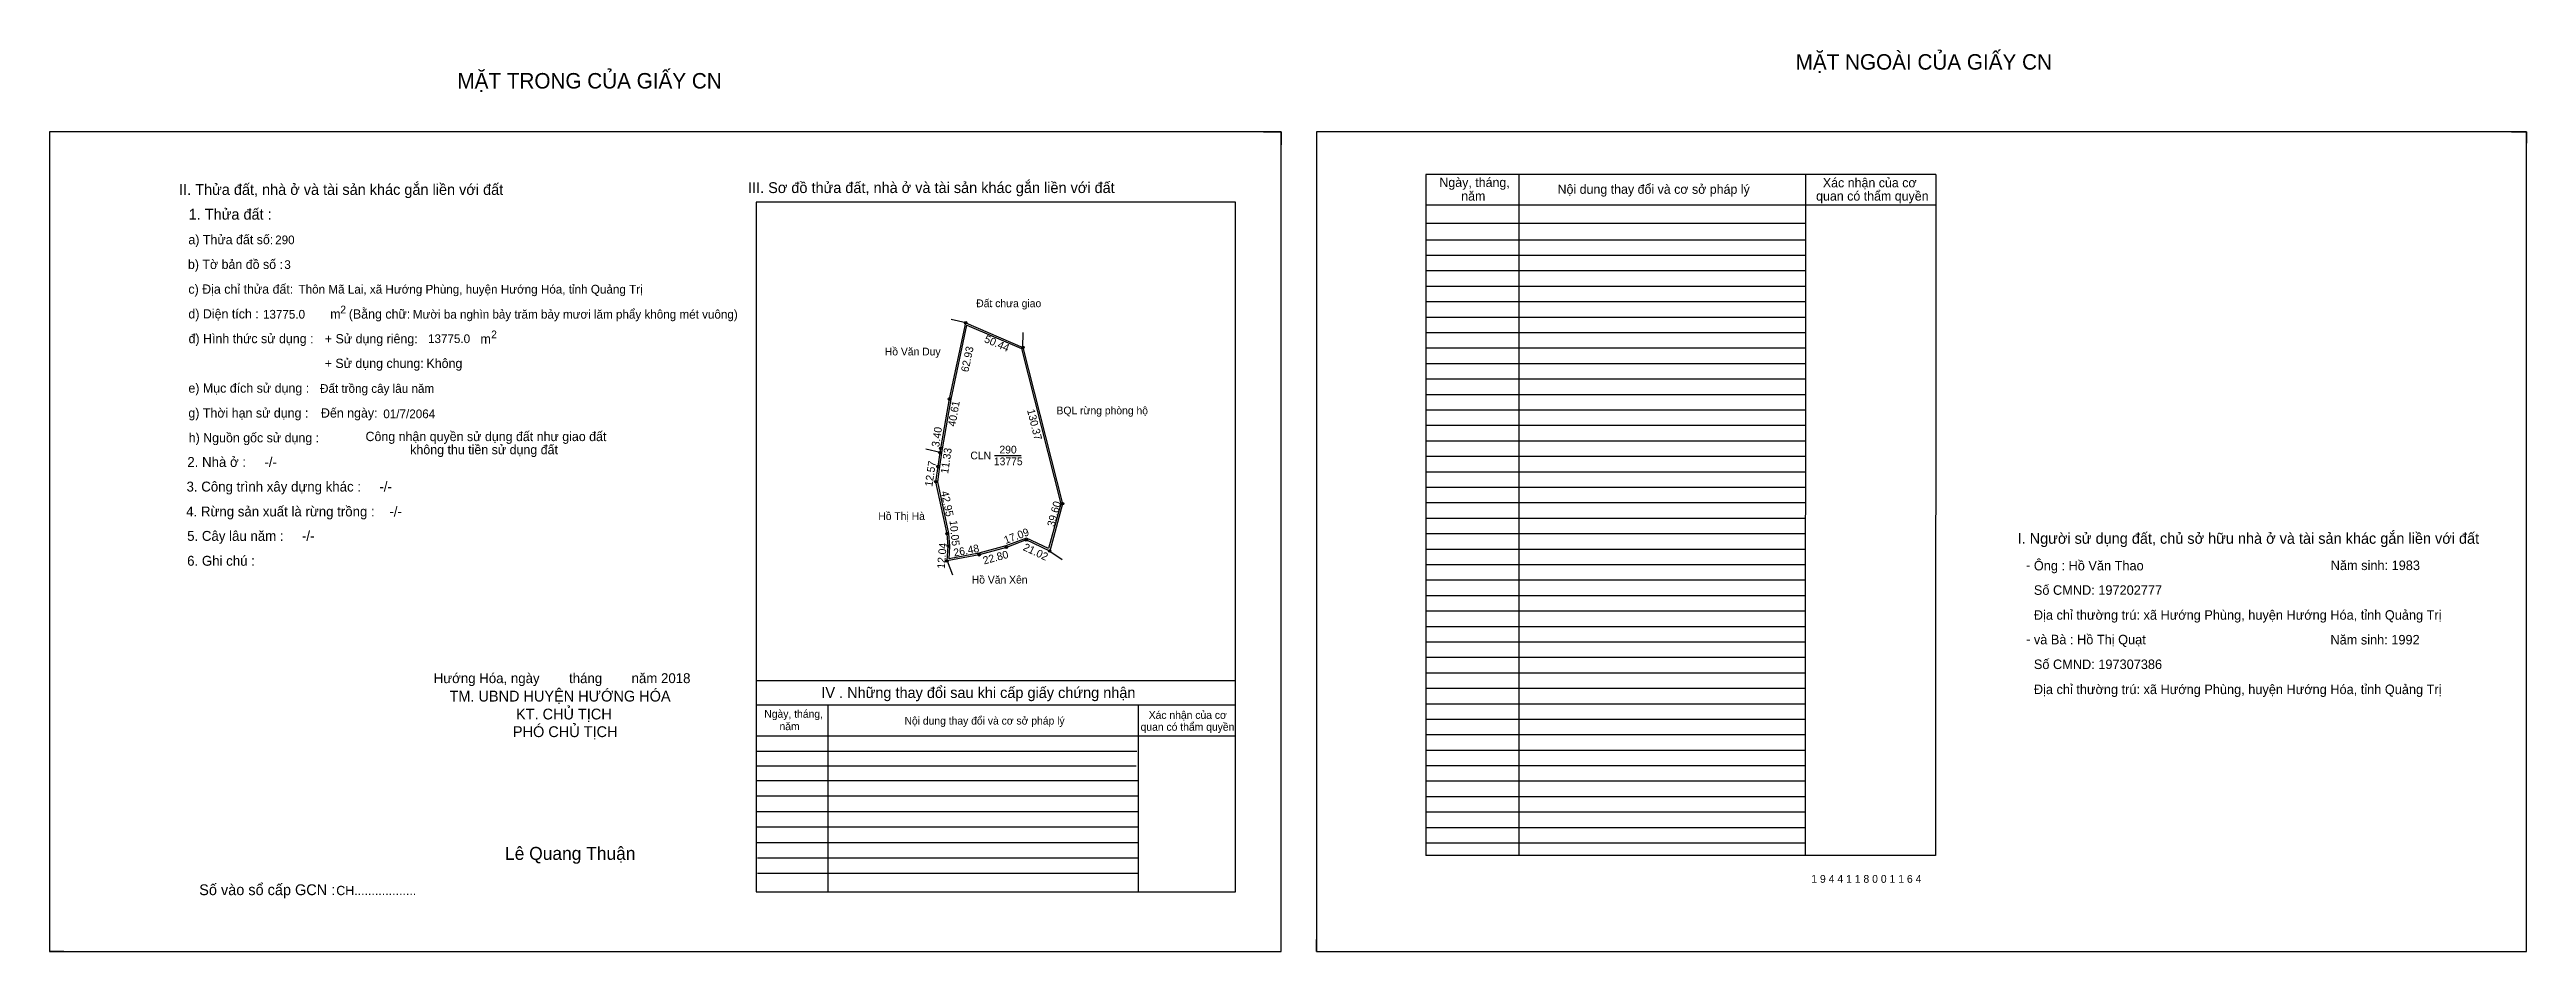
# Model space of a CAD drawing. Extents: x 531334 to 534845, y 1846956 to 1847604.
# Drawn here: x 533244 to 534845, y 1847021 to 1847604 of the extents above.
import ezdxf

# ---------------------------------------------------------------- set-up
doc = ezdxf.new("R2010")
doc.units = 0
for name, color, linetype in [('Default', 7, 'Continuous'), ('Level 10', 7, 'Continuous'), ('Level 11', 7, 'Continuous'), ('Level 13', 7, 'Continuous'), ('Level 27', 7, 'Continuous'), ('Level 36', 7, 'Continuous'), ('Level 49', 7, 'Continuous'), ('Level 55', 7, 'Continuous'), ('Level 6', 7, 'Continuous'), ('Level 60', 7, 'Continuous'), ('Level 7', 7, 'Continuous'), ('Level 8', 7, 'Continuous'), ('Level 9', 7, 'Continuous')]:
    doc.layers.add(name, color=color, linetype=linetype)

msp = doc.modelspace()

# ---------------------------------------------------------------- linework, layer by layer
at = {"layer": 'Level 10'}
for p, q in [((534028.4, 1847550.9), (534039.8, 1847550.9)), ((534039.8, 1847550.9), (534039.8, 1847542.5)), ((534835.2, 1847550.9), (534844.8, 1847550.9)), ((534844.8, 1847550.9), (534844.8, 1847543.5)), ((533243.6, 1847028.7), (533243.6, 1847020.9)), ((533252.8, 1847020.9), (533243.6, 1847020.9)), ((534062.6, 1847020.9), (534062.6, 1847028.7)), ((534062.6, 1847020.9), (534069.6, 1847020.9))]:
    msp.add_line(p, q, dxfattribs=at)
for points in [[(533243.6, 1847020.9), (534039.8, 1847020.9), (534039.8, 1847550.9), (533243.6, 1847550.9)], [(534062.6, 1847020.9), (534844.8, 1847020.9), (534844.8, 1847550.9), (534062.6, 1847550.9)], [(533898.5, 1847310.4), (533890.2, 1847279.8), (533875, 1847287), (533862.2, 1847282.2), (533844.6, 1847277.4), (533823.8, 1847273.4), (533824.6, 1847283), (533823.8, 1847291), (533816.6, 1847324.6), (533818.1, 1847334.5), (533819.4, 1847343.5), (533819.8, 1847346.2), (533825.4, 1847378.2), (533835.9, 1847427.4), (533872.9, 1847411.5)], [(533897.3, 1847310.4), (533889.5, 1847281.4), (533875.1, 1847288.2), (533861.9, 1847283.2), (533844.4, 1847278.5), (533825.1, 1847274.8), (533825.7, 1847283), (533824.9, 1847291.1), (533817.8, 1847324.6), (533819.2, 1847334.4), (533820.5, 1847343.3), (533820.9, 1847346), (533826.5, 1847378), (533836.7, 1847425.9), (533872, 1847410.7)]]:
    msp.add_lwpolyline(points, close=True, dxfattribs=at)
at = {"layer": 'Level 11'}
for centre in [(533835.9, 1847427.4), (533872.9, 1847411.5), (533825.4, 1847378.2), (533819.4, 1847343.5), (533819.8, 1847346.2), (533816.6, 1847324.6), (533818.1, 1847334.5), (533898.5, 1847310.4), (533898.5, 1847310.4), (533823.8, 1847291), (533823.8, 1847273.4), (533824.6, 1847283), (533844.6, 1847277.4), (533862.2, 1847282.2), (533875, 1847287), (533890.2, 1847279.8)]:
    msp.add_circle(centre, 0.8, dxfattribs=at)
at = {"layer": 'Level 27'}
for p, q in [((533835.9, 1847427.4), (533826.5, 1847429.5)), ((533872.9, 1847411.5), (533873.1, 1847421.1)), ((533819.4, 1847343.5), (533810.1, 1847345.7)), ((533823.8, 1847273.4), (533827.3, 1847264.4)), ((533890.2, 1847279.8), (533898.2, 1847274.4))]:
    msp.add_line(p, q, dxfattribs=at)
at = {"layer": 'Level 7'}
for p, q in [((534378.6, 1847480.9), (534133.4, 1847480.9)), ((534378.6, 1847470.9), (534133.4, 1847470.9)), ((534378.6, 1847460.9), (534133.4, 1847460.9)), ((534378.6, 1847450.9), (534133.4, 1847450.9)), ((534378.6, 1847440.9), (534133.4, 1847440.9)), ((534378.6, 1847430.9), (534133.4, 1847430.9)), ((534378.6, 1847420.9), (534133.4, 1847420.9)), ((534378.6, 1847410.9), (534133.4, 1847410.9)), ((534378.6, 1847400.9), (534133.4, 1847400.9)), ((534378.6, 1847390.9), (534133.4, 1847390.9)), ((534378.6, 1847380.9), (534133.4, 1847380.9)), ((534378.6, 1847370.9), (534133.4, 1847370.9)), ((534378.6, 1847360.9), (534133.4, 1847360.9)), ((534378.6, 1847350.9), (534133.4, 1847350.9)), ((534378.6, 1847340.9), (534133.4, 1847340.9)), ((534378.6, 1847330.9), (534133.4, 1847330.9)), ((534378.6, 1847320.9), (534133.4, 1847320.9)), ((534378.6, 1847310.9), (534133.4, 1847310.9)), ((534378.6, 1847300.9), (534133.4, 1847300.9)), ((534378.6, 1847290.9), (534133.4, 1847290.9)), ((534378.6, 1847280.9), (534133.4, 1847280.9)), ((534378.6, 1847270.9), (534133.4, 1847270.9)), ((534378.6, 1847260.9), (534133.4, 1847260.9)), ((534378.6, 1847250.9), (534133.4, 1847250.9)), ((534378.6, 1847240.9), (534133.4, 1847240.9)), ((534378.6, 1847230.9), (534133.4, 1847230.9)), ((534378.6, 1847220.9), (534133.4, 1847220.9)), ((534378.6, 1847210.9), (534133.4, 1847210.9)), ((534378.6, 1847200.9), (534133.4, 1847200.9)), ((534378.6, 1847190.9), (534133.4, 1847190.9)), ((534378.6, 1847180.9), (534133.4, 1847180.9)), ((534378.6, 1847170.9), (534133.4, 1847170.9)), ((534378.6, 1847160.9), (534133.4, 1847160.9)), ((533946.6, 1847150.2), (533700.4, 1847150.2)), ((534378.6, 1847150.9), (534133.4, 1847150.9)), ((533946.1, 1847140.7), (533700.4, 1847140.7)), ((533947.4, 1847131.2), (533700.4, 1847131.2)), ((534378.6, 1847140.9), (534133.4, 1847140.9)), ((534378.6, 1847130.9), (534133.4, 1847130.9)), ((533947.4, 1847121.2), (533700.4, 1847121.2)), ((534378.6, 1847120.9), (534133.4, 1847120.9)), ((533947.4, 1847111.2), (533700.4, 1847111.2)), ((533947.4, 1847101.2), (533700.4, 1847101.2)), ((534378.6, 1847110.9), (534133.4, 1847110.9)), ((534378.6, 1847100.9), (534133.4, 1847100.9)), ((533947.4, 1847091.2), (533700.4, 1847091.2)), ((533947.4, 1847081.2), (533701.2, 1847081.2)), ((534378.6, 1847090.9), (534133.4, 1847090.9)), ((533947.4, 1847071.2), (533701.2, 1847071.2))]:
    msp.add_line(p, q, dxfattribs=at)
at = {"layer": 'Level 8'}
for p, q in [((534463, 1847523.4), (534133.4, 1847523.4)), ((534133.4, 1847523.4), (534133.4, 1847082.9)), ((534193.4, 1847523.4), (534193.4, 1847082.9)), ((534378.8, 1847523.2), (534378.6, 1847082.9)), ((534463, 1847523.4), (534462.8, 1847082.9)), ((534010.4, 1847505.5), (533700.4, 1847505.5)), ((533700.4, 1847505.5), (533700.4, 1847059.5)), ((534010.4, 1847059.5), (534010.4, 1847505.5)), ((534463, 1847503.4), (534133.4, 1847503.4)), ((534378.6, 1847491.6), (534133.4, 1847491.6)), ((534010.4, 1847195.9), (533700.4, 1847195.9)), ((534010.4, 1847180.2), (533700.4, 1847180.2)), ((533746.7, 1847180.2), (533746.7, 1847059.5)), ((533947.4, 1847180.2), (533947.4, 1847059.5)), ((534010.4, 1847160.2), (533700.4, 1847160.2)), ((534462.8, 1847082.9), (534133.4, 1847082.9)), ((533700.4, 1847059.5), (534010.4, 1847059.5))]:
    msp.add_line(p, q, dxfattribs=at)
at = {"layer": 'Level 9'}
msp.add_line((533854.5, 1847341.6), (533871.8, 1847341.6), dxfattribs=at)

# ---------------------------------------------------------------- texts
at = {"layer": 'Default'}
for s, p in [('e) Mục đích sử dụng :', (533333.4, 1847382.2)), ('g) Thời hạn sử dụng :', (533333.4, 1847366.1)), ('Đến ngày:', (533419.1, 1847366.1)), ('h) Nguồn gốc sử dụng :', (533333.6, 1847350.1)), ('Công nhận quyền sử dụng đất như giao đất', (533447.9, 1847350.9)), ('không thu tiền sử dụng đất', (533476.8, 1847342.4))]:
    msp.add_text(s, height=6, dxfattribs=at).set_placement(p)
at = {"layer": 'Level 13'}
for s, p in [('CLN', (533838.9, 1847339.1)), ('13775', (533854.1, 1847335.3)), ('290', (533857.7, 1847342.9))]:
    msp.add_text(s, height=5, dxfattribs=at).set_placement(p)
at = {"layer": 'Level 36'}
for p in [(533851, 1847437.6), (533912.2, 1847368.3)]:
    msp.add_text('.', height=4.8, dxfattribs=at).set_placement(p)
at = {"layer": 'Level 49'}
for s, rotation, p in [('50.44', 336.7283, (533847.4, 1847415.1)), ('62.93', 78.0222, (533837.6, 1847395.2)), ('40.61', 80.0738, (533829.2, 1847360)), ('130.37', 284.1769, (533875.5, 1847370.9)), ('3.40', 81.536, (533818.7, 1847346.8)), ('12.57', 81.5797, (533814.3, 1847321.2)), ('11.33', 81.5767, (533824.5, 1847329.6)), ('42.95', 282.0948, (533819.8, 1847318.1)), ('39.60', 74.8794, (533893.2, 1847295.1)), ('10.05', 275.7106, (533825.4, 1847299.5)), ('17.09', 20.556, (533861.7, 1847284.3)), ('12.04', 85.2364, (533822.3, 1847268.2)), ('26.48', 10.8855, (533828.5, 1847276.2)), ('22.80', 15.2551, (533847.8, 1847271.1)), ('21.02', 334.6538, (533872.5, 1847280.6))]:
    msp.add_text(s, height=5, rotation=rotation, dxfattribs=at).set_placement(p)
at = {"layer": 'Level 55'}
for s, height, p in [('289', 0.176, (533835.7, 1847427.2)), ('1', 0.64, (533835.7, 1847427.4)), ('0', 0.176, (533835.8, 1847427.2)), ('0', 0.176, (533835.8, 1847427.2)), ('2', 0.64, (533872.7, 1847411.5)), ('0', 0.176, (533872.9, 1847411.3)), ('0', 0.176, (533872.9, 1847411.3)), ('0', 0.176, (533872.9, 1847411.3)), ('0', 0.176, (533872.9, 1847411.3)), ('15', 0.64, (533825, 1847378.2)), ('289', 0.176, (533825.2, 1847378)), ('13', 0.64, (533819, 1847343.5)), ('289', 0.176, (533819.2, 1847343.3)), ('291', 0.176, (533819.2, 1847343.3)), ('14', 0.64, (533819.4, 1847346.2)), ('289', 0.176, (533819.6, 1847346)), ('11', 0.64, (533816.2, 1847324.6)), ('291', 0.176, (533816.4, 1847324.4)), ('12', 0.64, (533817.6, 1847334.5)), ('291', 0.176, (533817.9, 1847334.3)), ('3', 0.64, (533898.3, 1847310.4)), ('0', 0.176, (533898.4, 1847310.2)), ('0', 0.176, (533898.4, 1847310.2)), ('10', 0.64, (533823.4, 1847291)), ('291', 0.176, (533823.6, 1847290.8)), ('8', 0.64, (533823.6, 1847273.4)), ('292', 0.176, (533823.6, 1847273.2)), ('291', 0.176, (533823.6, 1847273.2)), ('9', 0.64, (533824.4, 1847283)), ('291', 0.176, (533824.4, 1847282.8)), ('292', 0.176, (533844.4, 1847277.2)), ('7', 0.64, (533844.4, 1847277.4)), ('6', 0.64, (533862, 1847282.2)), ('292', 0.176, (533862, 1847282)), ('292', 0.176, (533874.8, 1847286.8)), ('5', 0.64, (533874.8, 1847287)), ('4', 0.64, (533890, 1847279.8)), ('292', 0.176, (533890, 1847279.6)), ('0', 0.176, (533890.2, 1847279.6)), ('0', 0.176, (533890.2, 1847279.6))]:
    msp.add_text(s, height=height, dxfattribs=at).set_placement(p)
at = {"layer": 'Level 6'}
for s, height, p in [('290', 5.63, (533389.5, 1847478.2)), ('3', 5.63, (533395.4, 1847462.2)), ('Thôn Mã Lai, xã Hướng Phùng, huyện Hướng Hóa, tỉnh Quảng Trị', 5.64, (533404.6, 1847446.3)), ('13775.0', 5.63, (533381.6, 1847430.1)), ('Mười ba nghìn bảy trăm bảy mươi lăm phẩy không mét vuông)', 5.632, (533478.5, 1847430.1)), ('13775.0', 5.63, (533488.3, 1847414.3)), ('Đất trồng cây lâu năm', 5.64, (533418.5, 1847382.1)), ('01/7/2064', 5.64, (533459.4, 1847365.7)), ('Ông : Hồ Văn Thao', 6.16, (534526.4, 1847267.3)), ('Năm sinh: 1983', 6.16, (534718.3, 1847267.5)), ('Số CMND: 197202777', 6.16, (534526.4, 1847251.5)), ('Địa chỉ thường trú: xã Hướng Phùng, huyện Hướng Hóa, tỉnh Quảng Trị', 6.16, (534526.4, 1847235.4)), ('và Bà : Hồ Thị Quạt', 6.16, (534526.4, 1847219.5)), ('Năm sinh: 1992', 6.16, (534718.1, 1847219.4)), ('Số CMND: 197307386', 6.16, (534526.4, 1847203.5)), ('Địa chỉ thường trú: xã Hướng Phùng, huyện Hướng Hóa, tỉnh Quảng Trị', 6.16, (534526.4, 1847187.3)), ('1 9 4 4 1 1 8 0 0 1 1 6 4', 5.04, (534382.5, 1847065.3))]:
    msp.add_text(s, height=height, dxfattribs=at).set_placement(p)
at = {"layer": 'Level 60'}
for s, p in [('Đất chưa giao', (533842.7, 1847437.5)), ('Hồ Văn Duy', (533783.6, 1847406.3)), ('BQL rừng phòng hộ', (533894.6, 1847368.2)), ('Hồ Thị Hà', (533779.4, 1847299.9)), ('Hồ Văn Xên', (533839.8, 1847258.8))]:
    msp.add_text(s, height=5, dxfattribs=at).set_placement(p)
at = {"layer": 'Level 7'}
for s, height, p in [('MẶT NGOÀI CỦA GIẤY CN', 10, (534372.4, 1847591.1)), ('MẶT TRONG CỦA GIẤY CN', 10, (533507.3, 1847578.9)), ('II. Thửa đất, nhà ở và tài sản khác gắn liền với đất', 7, (533327.4, 1847510.1)), ('III. Sơ đồ thửa đất, nhà ở và tài sản khác gắn liền với đất', 7, (533695.2, 1847511.3)), ('Ngày, tháng,', 6, (534142.1, 1847515.2)), ('năm', 6, (534156.2, 1847506.4)), ('Nội dung thay đổi và cơ sở pháp lý', 6, (534218.5, 1847510.8)), (' quan có thẩm quyền', 6, (534383.4, 1847506.4)), ('Xác nhận của cơ', 6, (534390, 1847515)), ('1. Thửa đất :', 7, (533333.6, 1847494.1)), ('a) Thửa đất số:', 6, (533333.4, 1847478.2)), ('b) Tờ bản đồ số :', 6, (533333.1, 1847462.2)), ('c) Địa chỉ thửa đất:', 6, (533333.4, 1847446.2)), ('d) Diện tích :', 6, (533333.4, 1847430.2)), ('m', 6, (533425.1, 1847430.1)), ('2', 5, (533431.6, 1847433.5)), ('(Bằng chữ:', 6, (533437.1, 1847430.1)), ('đ) Hình thức sử dụng :', 6, (533333.5, 1847414.2)), ('+ Sử dụng riêng:', 6, (533421.6, 1847414.1)), ('m', 6, (533522.2, 1847414)), ('2', 5, (533529.1, 1847417.4)), ('+ Sử dụng chung:', 6, (533421.5, 1847398.2)), ('Không', 6, (533487.3, 1847398.2)), ('2. Nhà ở :     -/-', 6.4, (533332.7, 1847334.2)), ('3. Công trình xây dựng khác :     -/-', 6.4, (533332.2, 1847318.3)), ('4. Rừng sản xuất là rừng trồng :    -/-', 6.4, (533332, 1847302.2)), ('5. Cây lâu năm :     -/-', 6.4, (533332.6, 1847286.4)), ('I. Người sử dụng đất, chủ sở hữu nhà ở và tài sản khác gắn liền với đất', 7, (534515.9, 1847284.5)), ('6. Ghi chú :', 6.4, (533332.6, 1847270.3)), ('-', 6.4, (534521.3, 1847267.5)), ('-', 6.4, (534521.4, 1847219.7)), ('Hướng Hóa, ngày        tháng        năm 2018', 6.4, (533492, 1847194.4)), ('IV . Những thay đổi sau khi cấp giấy chứng nhận', 7, (533742.6, 1847184.8)), ('TM. UBND HUYỆN HƯỚNG HÓA', 7, (533502.2, 1847182.5)), ('KT. CHỦ TỊCH', 7, (533545.2, 1847170.9)), ('Ngày, tháng,', 5, (533705.7, 1847172)), ('Xác nhận của cơ', 5, (533954.2, 1847171.3)), ('PHÓ CHỦ TỊCH', 7, (533543.2, 1847159.5)), ('năm', 5, (533715.5, 1847164)), ('Nội dung thay đổi và cơ sở pháp lý', 5, (533796.3, 1847167.6)), (' quan có thẩm quyền', 5, (533947.1, 1847163.6)), ('Lê Quang Thuận', 8.4, (533538.1, 1847080.1)), ('Số vào sổ cấp GCN :', 7, (533340.4, 1847057.3)), ('CH..................', 6, (533429, 1847057.3))]:
    msp.add_text(s, height=height, dxfattribs=at).set_placement(p)

doc.saveas('drawing.dxf')
